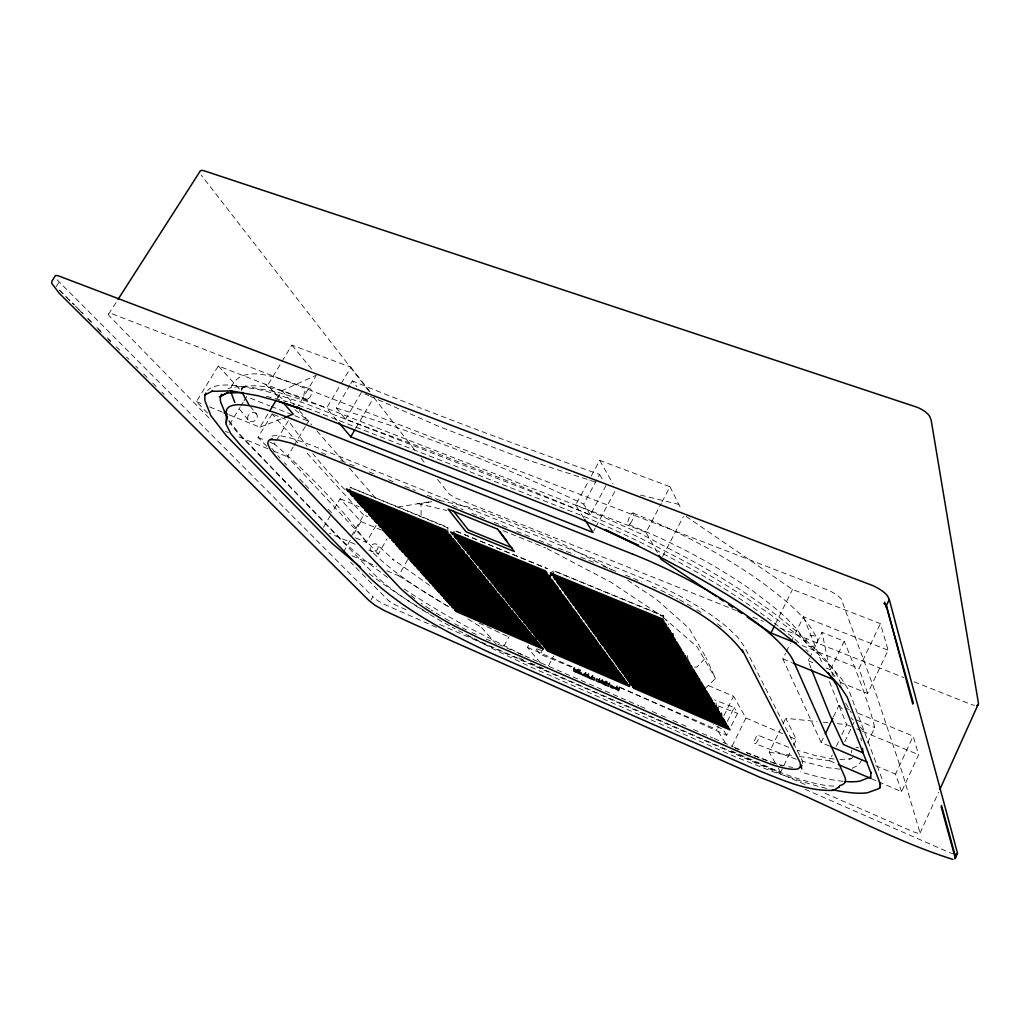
<?xml version="1.0" encoding="UTF-8"?>
<svg xmlns="http://www.w3.org/2000/svg" width="1030" height="1030" viewBox="0 0 1030 1030"><rect width="100%" height="100%" fill="white"/><g stroke="black" fill="none" stroke-linecap="round" stroke-linejoin="round"><path stroke-width="0.75" stroke-dasharray="5 3.75" d="M448.011 532.51L447.702 527.321L350.097 487.344L346.183 489.121M824.991 793.242L913.031 831.674A11.124 2.021 25.5 0 0 920.073 833.038L902.628 773.865L876.479 695.147L841.343 599.202A16.261 4.584 25.7 0 0 828.365 590.216L111.871 313.764A13.776 2.974 31.9 0 0 109.399 316.055L210.069 419.056M662.754 619.094L663.475 615.695L553.78 570.774L550.445 572.976M231.106 387.409C243.428 358.749 288.966 383.765 308.923 388.194M920.073 833.038L938.575 792.276M878.526 781.757L901.598 791.658L918.593 754.733L913.159 736.09L858.209 713.288M901.598 791.658L895.559 774.161L913.159 736.09M867.518 742.965L874.74 727.579A1622.417 101.79 58.7 0 0 844.227 641.265M799.409 756.496L829.536 760.732L832.279 754.964M836.386 746.299L839.128 740.531M841.871 734.75L846.66 724.644L828.88 680.251M844.755 741.729L851.334 727.824M851.99 726.433L853.96 722.262M840.068 682.233L867.659 693.46L888.13 650.213L880.393 623.639L792.521 589.443L685.478 515.979M829.459 746.055L821.193 742.527L823.923 736.798M833.476 716.79L838.935 705.344L843.377 707.172M867.659 693.46L859.02 668.444L880.393 623.639M861.981 759.599L858.531 765.277L851.926 768.367M731.48 750.922L780.573 772.397L790.885 750.986M793.628 745.269L796.383 739.553L785.761 718.296L816.983 721.554M834.995 676.659A2330.414 525.39 7.2 0 0 830.438 669.77L844.188 641.214L822.004 632.394L810.288 656.496M810.971 668.084L808.228 660.758L809.606 657.913M775.32 763.05L769.281 752.273L780.264 729.626M783.006 723.961L785.761 718.296M821.193 742.527L782.826 658.84L785.581 653.226M786.263 651.823L790.396 643.415M791.079 642.012L803.464 616.764L888.13 650.213M732.111 746.081L745.913 717.987L733.553 696.216L705.434 684.319M775.152 624.566L792.521 589.443M727.36 721.386L734.197 707.546A860.642 171.263 18 0 1 714.627 699.833M619.918 687.306L726.678 735.227L728.712 731.107M731.416 725.622L737.506 713.275L734.197 707.546M725.481 743.106L717.022 729.601L718.399 726.82M723.91 715.696L733.553 696.216M662.586 556.586L683.431 516.455M657.372 552.608L646.029 532.381L661.273 503.322M661.994 501.932L669.976 486.714L599.705 460.397L589.945 478.512M548.514 665.753L553.625 656.097M571.238 666.964L540.261 654.308L542.45 650.188M540.454 662.934L527.437 647.381L528.892 644.651M593.666 531.017L595.16 528.223M595.907 526.832L616.017 489.134M349.994 385.001L336.347 408.112L345.604 419.287L426.549 449.312L507.867 481.023L590.332 514.807L606.026 485.503M583.907 518.167L575.667 504.996L589.186 479.903M503.876 646.274L509 636.772M590.332 514.807L583.727 504.121L599.653 474.482A1081.449 131.647 16.7 0 1 352.363 380.92M496.37 644.317L481.474 627.437L482.993 624.644M386.881 570.736L398.584 575.77L407.738 559.509M368.804 550.072L378.383 554.114L387.061 538.832M370.942 600.117L372.86 596.731L56.032 278.731M355.517 537.84L366.358 542.437L376.233 525.158M343.402 552.08L350.586 539.591M353.779 534.029L360.951 521.541L340.093 498.778L332.188 512.399M351.449 536.128L363.616 514.961L367.671 516.661M323.497 527.373L331.402 513.764M355.569 428.57L373.221 398.378M345.604 419.287L361.414 392.379L368.766 395.623M336.99 420.472L326.665 408.086L340.376 384.911M341.188 383.546L350.87 367.182L291.915 345.102L267.71 385.143L279.98 399.048M350.792 383.636L352.402 380.92L356.908 386.649M378.383 554.114L287.422 456.676L293.099 447.123M293.911 445.758L305.253 426.652M306.065 425.287L308.498 421.193L292.765 407.803M366.371 542.437A2034.366 519.596 11.1 0 0 274.405 444.059L275.963 441.432M276.748 440.132L288.49 420.459A2496.308 1021.116 -20.5 0 0 306.979 446.17M296.473 408.73L315.734 376.465M266.796 446.312L258.015 437.415L272.113 413.957M228.892 414.73L259.946 427.231L268.083 413.712M277.031 398.829L281.911 390.718L316.545 375.126M229.484 424.708L240.016 407.365M240.827 406.026L243.26 402.022M244.071 400.696L246.492 396.692L269.783 405.859M207.545 413.069L196.37 401.636L218.321 365.959L326.665 408.086M108.536 314.214L117.15 300.76M56.058 286.778L59.083 282.117M851.218 758.943L852.84 757.076M627.669 580.328L655.659 598.778L689.16 628.352L705.923 657.423L696.679 667.195L693.486 667.002M704.906 688.607L715.528 678.525L705.923 657.423M259.946 427.231L281.679 418.669M848.862 759.367L851.166 758.634L839.553 759.548M397.902 507.03L431.622 501.507M431.737 501.687L421.038 503.554L421.141 516.931M839.862 769.153L826.858 767.543L801.868 761.119M823.228 722.21L827.914 722.7M837.287 723.665L846.66 724.644L851.063 726.485M834.03 759.097L815.631 755.647L797.233 750.188M769.281 752.273L793.061 755.608M266.474 396.37L287.293 401.674M439.372 500.361L479.465 509.644L554.153 539.591L611.666 569.77M417.665 503.58L446.724 510.468M640.531 495.082L678.822 504.391M595.366 482.04L520.729 457.758L439.45 426.703L370.246 396.267M772.242 762.535L782.581 765.96M796.164 759.277L754.63 743.441M290.267 402.524L311.845 409.901L583.122 516.082C658.621 548.423 732.124 587.538 795.714 639.952L800.233 644.239M306.592 399.331C286.585 392.546 265.611 383.276 244.046 386.417L246.749 385.864L241.805 388.31L243.827 386.443L241.381 390.331L242.114 387.731L242.14 390.383M788.748 747.329L758.543 735.433A4.545 1.545 -68.2 0 0 754.707 740.171A4.545 1.545 -68.2 0 0 756.509 742.694A4.545 1.545 -68.2 0 0 758.543 735.433M753.702 755.621L770.762 762.046M718.039 705.923L737.506 713.275M575.667 504.996L646.029 532.381M271.238 406.425L291.979 414.614M294.735 415.708L308.498 421.193M273.607 414.549L285.516 419.274M736.463 610.623L456.548 498.391A9.27 2.189 29.2 0 1 448.411 493.1L436.797 478.487M752.891 617.202L763.346 621.386M779.774 627.965L903.722 677.586M914.164 681.783L970.994 704.378A10.892 2.794 24.4 0 0 974.47 705.305M196.37 401.636L203.76 404.61M209.476 406.914L222.982 412.348M802.035 645.501L859.02 668.444M321.373 452.672L328.828 455.685M340.75 460.487L348.204 463.487M349.698 464.092L354.178 465.895M369.075 471.894L373.555 473.697M388.465 479.697L395.919 482.71M404.854 486.315L415.296 490.512M427.218 495.314L440.634 500.722M452.569 505.524L462.998 509.734M471.946 513.339L485.362 518.734M494.31 522.339L507.726 527.746M516.674 531.351L530.09 536.759M539.025 540.364L552.441 545.771M558.415 548.166L574.804 554.771M580.765 557.178L594.194 562.586M603.129 566.178L616.545 571.586M625.493 575.191L641.845 581.886M503.103 530.695L545.643 547.896M258.015 437.415L263.976 439.836M269.924 442.243L274.392 444.059M808.228 660.758L815.631 663.758M825.996 667.968L830.438 669.77M273.632 451.076L287.422 456.676M734.519 747.806L738.948 749.608M746.325 752.621L750.754 754.424M267.89 448.745L235.613 435.548M225.441 431.377L228.338 432.561M448.282 528.042L350.097 487.344M456.226 531.3L547.432 568.663L454.346 530.386M746.39 752.544L774.457 763.204A76.632 14.665 26.7 0 0 785.401 766.127M782.826 658.84L791.607 662.445M632.729 512.979C678.165 530.888 721.682 553.87 761.595 582.066C782.118 597.876 804.649 613.764 816.507 637.531M340.093 498.778L359.251 506.683M844.858 707.79L849.312 709.619M628.867 524.669C672.706 542.063 714.704 564.234 753.316 591.336C773.208 606.528 794.98 621.76 806.748 644.548M856.677 720.06L874.74 727.579M360.951 521.541L381.28 530.038M856.715 728.854L861.029 730.656M862.458 731.261L918.593 754.733M875.616 765.702L895.559 774.161M355.196 544.291L329.278 533.244M745.913 717.987L783.405 734.017M790.615 737.094L796.383 739.553M352.041 555.788L376.645 566.346M829.536 760.732L836.888 763.887M871.316 778.667L877.084 781.139M527.437 647.381L572.989 667.131M620.021 687.538L717.022 729.601M486.018 638.961L490.435 640.879M497.786 644.098L505.151 647.303M506.618 647.947L511.035 649.866M516.918 652.441L639.064 705.743M640.531 706.387L644.947 708.305M652.299 711.524L659.664 714.73M661.131 715.374L665.547 717.292M672.899 720.511L680.264 723.717M681.731 724.36L686.147 726.292M693.499 729.498L700.864 732.703M702.331 733.347L712.631 737.841M714.112 738.484L721.464 741.703M722.931 742.347L733.231 746.84M734.712 747.484L742.064 750.69M518.966 657.913L523.279 659.805M530.489 662.96L537.686 666.101M539.128 666.732L546.325 669.886M406.09 609.747L396.563 605.473A9.45 1.571 28.9 0 1 388.156 600.297L350.625 562.29M439.707 624.476L807.417 785.542M805.009 789.238L949.235 852.441A12.296 2.202 25.3 0 0 953.111 853.767M652.106 586.392L656.509 588.323M436.475 627.347L384.151 604.25A10.261 1.687 28.9 0 1 374.997 598.636L372.86 596.731M522.957 655.183L466.551 626.549A173.31 33.436 28.5 0 1 402.524 587.86M471.998 632.523L476.156 634.454M478.963 622.983L508.408 636.81A4.249 1.481 -65.7 0 1 508.189 635.639M660.9 590.254L678.01 598.971M454.591 623.755L466.513 629.909M547.046 548.63L610.352 581.873L662.226 616.416M468.212 635.716L495.546 650.123L532.24 667.736L734.854 756.638L772.822 771.676L804.044 782.156A197.528 39.423 26.9 0 0 826.833 788.439M448.707 606.67C421.038 590.409 393.383 573.169 370.594 550.329M398.584 575.77L448.861 607.108M467.89 618.966L481.474 627.437M429.703 585.426L392.739 559.148L393.911 560.127L377.701 545.192A4.403 3.566 -44.2 0 0 370.748 546.402A4.403 3.566 -44.2 0 0 374.006 551.694A4.403 3.566 -44.2 0 0 377.701 545.192M369.113 573.607L378.989 580.959A185.194 35.11 28.5 0 0 428.789 613.391M387.55 577.457L364.285 559.972L343.093 541.51L239.926 434.518L228.853 420.394M410.957 595.469L416.622 599.859M264.942 384.1L285.503 401.623M663.436 617.472L697.233 647.007L715.528 678.525M805.872 649.595L808.138 651.745M59.47 290.177L65.16 295.842M66.293 296.975L74.263 304.906L68.534 299.331M75.396 306.039L83.366 313.957M87.911 318.489L92.455 323.021M97.013 327.553L101.558 332.085M107.249 337.75L110.661 341.149M116.351 346.814L119.763 350.213M126.587 356.998L128.853 359.264M135.69 366.062L137.956 368.328M143.646 373.993L147.058 377.392M152.749 383.057L156.161 386.456M161.852 392.121L164.118 394.387M59.457 290.203L67.401 298.185M78.731 309.592L83.263 314.15M87.795 318.708L92.34 323.278M98.005 328.982L101.404 332.394M108.202 339.243L110.468 341.522M838.935 705.344L843.325 709.863M851.038 717.768L853.239 720.034M859.831 726.807L865.342 732.459M277.752 455.685L279.954 458.015M284.344 462.676L286.546 465.006M299.73 478.976L304.12 483.637M305.215 484.795L309.618 489.456M328.3 509.245L331.596 512.747M218.321 365.959L239.99 389.598M281.911 390.718L294.181 404.777M299.292 410.635L311.639 424.798M316.88 430.81L343.08 460.861M349.376 468.071L376.632 499.318M248.153 419.931L237.917 407.185M250.071 406.245L256.805 414.253A5.176 4.326 -36.8 0 1 252.311 421.708A5.176 4.326 -36.8 0 1 248.333 415.335A5.176 4.326 -36.8 0 1 256.805 414.253M536.282 649.492L540.261 654.308M291.915 345.102L311.614 369.126M271.766 448.269L274.765 451.977M350.87 367.182L370.156 391.992M368.894 391.13L201.146 174.971M373.813 397.464L415.142 450.638M421.051 458.234L424.978 463.294M726.678 735.227L723.253 729.691A962.02 423.575 36.9 0 0 713.12 724.579M663.475 615.695L663.874 616.365L553.78 570.774M665.985 619.867L666.384 620.524M668.47 623.974L668.856 624.631M716.043 702.885L716.545 707.713M845.694 703.245L851.282 712.721M599.653 474.482L602.846 479.993M599.705 460.397L612.966 483.701M778.307 768.38L780.573 772.397M687.499 655.544L688.066 660.797M669.976 486.714L681.487 509.734M803.464 616.764L821.786 662.535M833.334 676.478L828.828 664.929L822.004 632.394M841.137 684.358C833.154 662.715 813.623 648.372 797.89 632.613A213.403 50.65 27.5 0 0 689.096 559.11L641.304 534.068L587.267 509.721L316.403 404.275L277.289 392.057L250.432 387.228A200.129 43.878 29.5 0 0 227.978 388.735M881.963 778.732L848.939 690.499L842.115 679.633L831.828 667.208L805.769 642.334A228.171 53.251 27.5 0 0 689.109 563.655L637.995 536.875L580.611 510.944L305.511 403.58L264.298 390.666L235.96 385.555A213.931 46.118 29.5 0 0 207.584 390.486M802.628 763.307L802.125 760.179L744.33 646.505L737.57 637.119L727.747 627.708A91.966 21.514 27.3 0 0 680.701 596.447L661.62 586.74L639.257 576.929L310.957 444.999L294.129 438.986L282.593 436.179A84.795 17.858 29.8 0 0 269.577 437.454M363.654 515.013A1152.596 30.707 50.5 0 1 304.996 450.831M297.979 443.003A1152.596 30.707 50.5 0 1 272.165 414.034M344.741 489.495A2496.308 1021.116 -20.5 0 1 312.811 453.573M336.347 408.099A1229.06 529.034 38 0 1 583.727 504.108M536.733 648.81A962.02 423.575 36.9 0 1 544.007 651.423M860.823 737.776A2330.414 525.39 7.2 0 1 861.389 740.827M843.145 781.307A184.821 37.518 26.9 0 1 800.31 771.831M462.753 632.832A185.194 35.11 28.5 0 1 458.633 630.566M449.389 620.884A70.645 12.721 28.6 0 1 442.977 617.202M440.351 615.644A70.645 12.721 28.6 0 1 430.939 609.812M429.665 608.988A70.645 12.721 28.6 0 1 421.128 603.22M679.427 599.705A89.507 20.806 27.3 0 1 691.645 606.657M696.834 609.812A89.507 20.806 27.3 0 1 702.241 613.236M717.356 623.781A89.507 20.806 27.3 0 1 724.154 629.176M792.804 767.35A76.632 14.665 26.7 0 1 788.555 766.758M851.411 752.775A5.06 4.867 5.8 0 1 851.836 750.291M855.943 747.471A5.06 4.867 5.8 0 1 858.531 747.896M229.02 421.154A131.235 27.9 29.9 0 0 240.93 436.192L372.461 572.5A109.013 19.789 28.6 0 0 397.67 593.486A110.12 19.995 28.6 0 0 432.755 616.236A109 19.789 28.6 0 0 451.089 626.652M465.972 634.48A109 19.789 28.6 0 0 493.151 647.368L756.651 762.741A118.386 22.84 26.7 0 0 816.198 783.624A119.557 23.085 26.7 0 0 836.18 786.032M455.106 628.815A109 19.789 28.6 0 1 452.415 627.36M630.27 523.588A6.309 1.97 -67.5 0 0 633.63 513.468A6.309 1.97 -67.5 0 0 628.467 519.416A6.309 1.97 -67.5 0 0 630.27 523.588M809.104 646.274A6.038 5.498 -25.7 0 0 817.55 640.184A6.038 5.498 -25.7 0 0 808.254 636.695A6.038 5.498 -25.7 0 0 809.104 646.274M308.575 398.61A5.755 3.579 -70.8 0 0 310.609 388.98A5.755 3.579 -70.8 0 0 304.056 393.692A5.755 3.579 -70.8 0 0 308.575 398.61"/><path stroke-width="1.5" d="M870.788 777.83L870.852 772.152L870.955 773.067L836.515 685.001L828.197 672.616M226.24 422.545L226.407 414.691A132.471 28.171 29.9 0 1 234.518 405.035A131.274 27.926 29.9 0 1 288.413 417.639L632.562 554.076M591.902 676.942L591.851 679.015L594.426 680.135L594.49 678.062L591.902 676.942L592.611 675.59M880.045 788.117L880.161 783.933M598.971 680.006L598.881 682.066L596.306 680.946L596.37 678.886L598.971 680.006L599.666 678.654M550.329 577.56L548.668 575.268L454.307 536.45L456.213 538.806L550.329 577.56L550.471 574.495M629.472 686.431L628.274 684.783L546.003 649.235L547.394 650.947L629.472 686.431L629.613 683.843M606.94 681.808L606.116 685.208L608.704 686.341L609.554 682.942M535.922 640.094L534.493 638.343L446.054 600.284L447.69 602.099L535.922 640.094L536.089 637.557M801.778 768.947L800.954 764.736M617.086 686.212L616.275 688.697L610.751 685.13L610.597 687.165L613.03 688.22L613.12 687.1L618.657 690.667L619.558 687.28M227.45 416.287L225.969 423.897L230.681 433.54L240.621 445.321L371.186 579.169C405.781 610.867 447.921 633.051 490.177 652.763L751.437 767.646C777.586 777.714 804.327 791.4 833.013 790.383M939.901 789.353L978.5 703.606L931.197 420.33L929.884 416.777A15.772 6.206 24.6 0 0 917.627 407.429L203.515 170.594A13.429 4.081 33.6 0 0 199.833 171.675L118.012 299.421M955.376 858.196L957.449 853.046L889.276 599.473L887.538 595.984A18.836 5.523 25.2 0 0 872.745 585.581L58.362 275.834A15.63 3.373 32.3 0 0 54.886 276.529L51.848 281.216L51.745 283.392L59.431 293.486L368.779 600.31L375.087 605.331L384.332 610.584L413.262 623.935L760.089 777.367C825.197 801.894 886.508 838.433 952.84 859.419M957.449 853.046L957.218 854.076A12.296 2.202 25.3 0 1 955.763 854.308M954.952 858.853L955.608 857.179L941.523 805.512M885.749 606.979L889.276 599.473M825.288 733.939L832.794 718.219M796.345 643.209L770.981 632.999L774.457 625.97M602.73 680.779L602.035 682.13L605.151 682.697L605.846 681.332M598.906 681.564L605.151 684.796L605.859 683.444M598.932 680.791L601.687 681.191L602.396 679.839M591.632 677.277L590.937 678.616L581.911 674.689L585.014 673.955L585.722 672.603M590.937 678.616L587.847 675.178L588.542 673.839M576.337 671.792L576.311 670.646L578.796 672.217A11.021 2.009 27.8 0 1 578.783 672.436L576.337 671.792L577.032 670.466M578.255 669.371L576.955 672.062M579.929 673.672L573.8 671.161L574.444 667.723M552.106 575.294L550.445 572.976L662.754 619.094L664.105 621.322L552.106 575.294L553.561 572.744M555.196 579.568L553.548 577.276L665.264 623.24L666.603 625.442L555.196 579.568L556.638 577.032M452.646 534.403L450.715 532.034L545.54 570.968L547.213 573.272L452.646 534.403L454.05 531.931M558.247 583.791L556.612 581.538L667.762 627.347L669.088 629.523L558.247 583.791L559.676 581.268M672.963 633.669L673.066 636.089L563.165 590.589L564.582 588.104M459.74 543.145L457.861 540.827L551.758 579.53L553.406 581.783L459.74 543.145L461.144 540.698M462.599 546.66L460.732 544.355L554.269 582.98L555.891 585.22L462.599 546.66L463.989 544.226M566.127 594.696L564.543 592.508L674.187 637.931L675.461 640.042L566.127 594.696L567.543 592.224M569.049 598.739L567.491 596.576L676.568 641.857L677.843 643.943L569.049 598.739L570.453 596.293M571.418 602.022L569.873 599.885L678.5 645.038L679.761 647.11L571.418 602.022L572.822 599.576M573.762 605.267L572.229 603.155L680.418 648.192L681.654 650.239L573.762 605.267L575.165 602.846M472.242 558.518L470.44 556.303L562.715 594.606L564.285 596.769L472.242 558.518L473.62 556.136M474.997 561.904L473.195 559.689L565.122 597.902L566.68 600.052L474.997 561.904L476.362 559.522M576.607 609.206L575.088 607.108L682.723 652.003L683.959 654.024L576.607 609.206L577.997 606.786M581.68 616.236L580.199 614.189L686.868 658.814L688.066 660.797L581.68 616.236L583.07 613.854M583.933 619.365L582.465 617.318L688.697 661.839L689.881 663.796L583.933 619.365L585.31 616.983M484.255 573.298L482.516 571.161L573.221 609.052L574.74 611.138L484.255 573.298L485.619 570.968M589.366 626.871L587.924 624.875L693.113 669.101L694.272 671.019L589.366 626.871L590.731 624.528M591.542 629.897L590.113 627.914L694.877 672.024L696.035 673.929L591.542 629.897L592.907 627.553M584.744 519.481L592.919 532.42L350.754 436.81L354.771 429.948M492.675 583.649L490.988 581.564L580.585 619.172L582.053 621.193L492.675 583.649L494.014 581.345M593.705 632.884L592.302 630.927L696.641 674.92L697.786 676.8L593.705 632.884L595.07 630.566M598.919 640.106L597.542 638.188L700.876 681.899L701.997 683.74L598.919 640.106L600.258 637.815M495.803 587.499L494.13 585.439L583.315 622.944L584.77 624.94L495.803 587.499L497.142 585.207M498.34 590.615L496.679 588.581L585.529 625.983L586.971 627.965L498.34 590.615L499.666 588.349M500.85 593.705L499.215 591.684L587.731 629.008L589.147 630.965L500.85 593.705L502.177 591.452M601.018 643.016L599.653 641.111L702.576 684.705L703.683 686.534L601.018 643.016L602.357 640.737M605.627 649.389L604.275 647.522L706.31 690.86L707.404 692.649L605.627 649.389L606.953 647.123M610.133 655.634L608.82 653.805L709.979 696.885L711.035 698.636L610.133 655.634L611.447 653.406M509.348 604.147L507.751 602.19L595.147 639.205L596.524 641.111L509.348 604.147L510.661 601.932M511.768 607.134L510.185 605.189L597.258 642.102L598.623 643.995L511.768 607.134L513.082 604.919M612.142 658.402L610.829 656.599L711.601 699.563L712.657 701.301L612.142 658.402L613.455 656.187M517.601 614.292L516.056 612.399L602.331 649.093L603.683 650.947L517.601 614.292L518.888 612.116M717.987 707.43L718.103 710.288L618.914 667.775L620.202 665.599M519.944 617.189L518.412 615.296L604.378 651.913L605.717 653.741L519.944 617.189L521.244 615.013M525.107 623.523L523.601 621.669L608.872 658.093L610.185 659.895L525.107 623.523L526.381 621.373M625.493 676.89L624.257 675.178L722.403 717.369L723.408 719.017L625.493 676.89L626.768 674.74M629.227 682.053L628.004 680.379L725.429 722.352L726.408 723.961L629.227 682.053L630.489 679.929M631.48 685.169L630.27 683.508L727.244 725.352L728.223 726.935L631.48 685.169L632.742 683.057M633.707 688.259L632.51 686.611L729.047 728.313L730.013 729.897L633.707 688.259L634.956 686.16M532.407 632.51L530.939 630.708L615.232 666.848L616.506 668.586L532.407 632.51L533.682 630.399M535.124 635.858L533.669 634.068L617.601 670.105L618.863 671.83L535.124 635.858L536.385 633.759M269.706 410.996L276.22 400.181M540.003 641.857L538.574 640.106L621.85 675.938L623.086 677.637L540.003 641.857L541.265 639.772M955.183 857.823L941.047 806.31M838.536 787.306L839.437 786.405M348.359 491.555L346.183 489.121L446.067 530.128L448.011 532.51L348.359 491.555L349.955 489.237M880.328 786.482L878.873 788.607L867.762 792.675A197.528 39.423 26.9 0 1 832.382 789.688M352.402 496.048L350.252 493.653L449.685 534.557L451.603 536.9L352.402 496.048L353.985 493.743M359.637 504.108L357.526 501.752L456.148 542.475L458.028 544.767L359.637 504.108L361.208 501.829M370.581 516.275L368.534 513.996L465.921 554.423L467.736 556.651L370.581 516.275L372.139 514.047M387.203 534.789L385.259 532.613L480.74 572.564L482.478 574.689L387.203 534.789L388.735 532.613M390.177 538.085L388.233 535.935L483.392 575.809L485.104 577.907L390.177 538.085L391.696 535.935M393.769 542.089L391.851 539.952L486.598 579.723L488.284 581.808L393.769 542.089L395.288 539.952M397.335 546.055L395.43 543.943L489.765 583.598L491.439 585.658L397.335 546.055L398.842 543.917M400.219 549.26L398.327 547.162L492.327 586.74L493.988 588.787L400.219 549.26L401.713 547.136M403.078 552.441L401.211 550.368L494.864 589.855L496.524 591.877L403.078 552.441L404.571 550.329M406.541 556.29L404.687 554.243L497.954 593.628L499.589 595.623L406.541 556.29L408.022 554.204M430.682 583.173L520.923 621.747L519.403 619.88L428.969 581.255L430.682 583.173L432.137 581.165M439.012 592.443L528.274 630.733L526.794 628.931L437.338 590.576L439.012 592.443L440.454 590.473M450.161 604.855L538.111 642.772L536.682 641.021L448.539 603.052L450.161 604.855L451.578 602.91M800.027 767.054L801.932 765.599M833.605 790.37L839.038 786.997M204.494 395.185L212.669 390.911L211.755 391.349L231.66 390.872L230.424 390.782L257.938 395.739L279.182 401.558L300.915 408.91L278.551 401.314L300.374 408.768L575.912 516.893L638.471 545.437L604.842 529.459C689.572 571.019 777.071 615.348 840.622 686.997L840.068 686.25L847.162 697.065L880.496 784.461L880.341 783.508M219.313 396.859L228.029 392.494L220.201 396.421M870.273 776.993L859.973 781.101A184.821 37.518 26.9 0 1 844.948 781.474M284.576 417.536L293.267 414.112L282.993 402.473M579.311 671.251L573.736 669.062M227.154 392.919L243.209 392.61M270.452 439.578L278.795 440.093L290.512 442.977L307.519 449.093L636.192 581.705C674.714 599.331 716.97 617.434 743.055 652.273M224.038 412.773L227.424 414.137M834.261 679.877L793.074 663.05M511.884 547.715L468.418 529.986L453.355 510.867M867.08 762.084L830.837 746.647M838.369 764.518L870.723 778.41M721.541 715.94L623.176 673.684L621.927 671.959L720.537 714.292L721.541 715.94L721.412 713.108M585.014 673.955L587.847 675.178M601.687 681.191L605.151 682.697M606.245 683.173L608.859 684.306M616.378 687.564L618.85 688.645M578.435 671.109L581.178 672.925A7.455 1.352 27.8 0 1 581.371 673.414L581.165 673.775A6.154 1.12 27.8 0 1 579.942 673.672M579.633 670.015L580.444 670.453M716.726 596.615L661.144 559.354L658.878 555.299M719.378 598.391L723.343 601.057M728.635 604.61L732.613 607.262M737.905 610.816L741.87 613.481M747.162 617.034L770.981 632.999M360.487 567.169L331.827 543.222L226.291 435.664L210.828 415.631L205.125 401.198A213.931 46.118 29.5 0 1 205.871 393.009M602.035 682.13L605.151 684.796M883.946 603.451L886.328 605.692L913.353 703.155M350.754 436.81L338.857 422.686M618.914 667.775L617.64 666.024L717.086 708.601L718.103 710.288M563.165 590.589L561.569 588.388L671.779 633.952L673.066 636.089M499.64 531.39L507.172 541.432M227.205 417.91L220.549 401.803A200.129 43.878 29.5 0 1 221.527 394.091M249.118 405.099L242.462 393.164M742.179 649.814L799.962 762.187L800.735 766.771L797.98 768.882A74.508 14.15 26.7 0 1 773.144 765.084L744.317 754.063L481.139 639.051L453.277 625.429A68.65 12.27 28.6 0 1 418.528 603.902L401.932 589.894L277.122 458.131L270.246 449.634L267.89 444.059A82.503 17.24 29.8 0 1 272.242 438.922M884.564 602.215L886.328 605.692L912.773 704.108M234.827 402.524L231.286 393.074M811.524 669.552L829.91 715.103L843.428 744.51L862.921 752.763A2330.414 525.39 7.2 0 0 862.483 748.334M978.243 704.919A10.892 2.794 24.4 0 1 976.891 705.486M632.562 554.063A142.552 33.758 27.3 0 1 723.768 600.271A143.814 34.029 27.3 0 1 769.899 633.695A142.526 33.745 27.3 0 1 793.641 661.505L844.497 776.195A118.424 22.853 26.6 0 1 839.836 785.555M586.405 675.101L585.491 675.448L587.306 676.234L586.405 675.101M497.503 529.085L448.102 509.103L466.062 531.763L514.292 551.475L497.503 529.085M453.264 538.935L354.269 498.121L356.406 500.503L455.157 541.252L453.264 538.935M669.783 630.669L559.11 584.976L560.719 587.203L671.084 632.819L669.783 630.669M459.019 545.977L360.757 505.344L362.856 507.674L460.886 548.256L459.019 545.977M556.754 586.392L463.577 547.87L465.431 550.136L558.363 588.606L556.754 586.392M462.483 550.226L364.672 509.696L366.744 512L464.324 552.479L462.483 550.226M559.754 590.525L467.028 552.106L468.856 554.359L561.337 592.714L559.754 590.525M468.702 557.822L371.663 517.485L373.697 519.751L470.504 560.024L468.702 557.822M471.444 561.196L374.766 520.935L376.787 523.176L473.234 563.384L471.444 561.196M567.504 601.185L475.937 563.062L477.714 565.238L569.049 603.31L567.504 601.185M474.779 565.264L378.525 525.12L380.521 527.334L476.542 567.427L474.779 565.264M570.375 605.138L479.246 567.131L480.997 569.294L571.908 607.236L570.375 605.138M478.075 569.294L382.246 529.253L384.216 531.454L479.826 571.444L478.075 569.294M685.014 655.762L577.907 611.022L579.414 613.095L686.225 657.771L685.014 655.762M575.538 612.232L485.169 574.418L486.894 576.543L577.032 614.292L575.538 612.232M577.817 615.374L487.808 577.65L489.507 579.748L579.298 617.408L577.817 615.374M690.911 665.496L585.207 621.116L586.662 623.137L692.096 667.427L690.911 665.496M590.383 632.665L502.267 595.443L503.902 597.452L591.799 634.596L590.383 632.665M698.765 678.435L594.928 634.583L596.331 636.514L699.898 680.289L698.765 678.435M500.992 597.349L408.138 558.067L409.966 560.114L502.614 599.331L500.992 597.349M593.01 636.27L505.305 599.177L506.902 601.147L594.413 638.188L593.01 636.27M503.464 600.374L410.919 561.183L412.734 563.204L505.073 602.344L503.464 600.374M505.91 603.374L413.7 564.26L415.489 566.268L507.507 605.318L505.91 603.374M704.275 687.486L601.739 644.008L603.104 645.9L705.37 689.302L704.275 687.486M508.884 607.005L417.047 567.994L418.824 569.976L510.455 608.923L508.884 607.005M599.808 645.617L513.133 608.807L514.704 610.726L601.16 647.484L599.808 645.617M511.82 610.597L420.369 571.689L422.133 573.659L513.378 612.502L511.82 610.597M708.331 694.194L606.786 650.999L608.112 652.84L709.413 695.958L708.331 694.194M514.189 613.507L423.06 574.689L424.811 576.633L515.734 615.399L514.189 613.507M516.545 616.391L425.738 577.663L427.463 579.594L518.077 618.27L516.545 616.391M606.413 654.707L520.755 618.18L522.274 620.06L607.739 656.522L606.413 654.707M713.571 702.808L613.275 659.973L614.562 661.762L714.614 704.52L713.571 702.808M522.236 623.343L432.162 584.821L433.875 586.714L523.729 625.184L522.236 623.343M611.305 661.44L526.407 625.133L527.901 626.961L612.605 663.217L611.305 661.44M715.515 706.014L615.683 663.307L616.97 665.084L716.545 707.713L715.515 706.014M524.528 626.15L434.763 587.718L436.45 589.598L526.021 627.978L524.528 626.15M613.275 664.157L528.686 627.927L530.167 629.755L614.562 665.921L613.275 664.157M718.644 711.176L619.584 668.702L620.845 670.453L719.661 712.85L718.644 711.176M529.549 632.304L440.467 594.053L442.115 595.894L531.017 634.094L529.549 632.304M532.278 635.639L443.557 597.49L445.192 599.318L533.72 637.403L532.278 635.639M619.944 673.324L536.385 637.403L537.827 639.167L621.193 675.036L619.944 673.324M723.923 719.867L626.137 677.792L627.36 679.478L724.914 721.489L723.923 719.867M623.729 678.538L540.763 642.784L542.179 644.523L624.952 680.212L623.729 678.538M539.334 644.278L451.552 606.4L453.161 608.189L540.75 646.003L539.334 644.278M626.021 681.667L543.402 646.029L544.793 647.754L627.231 683.341L626.021 681.667M541.96 647.497L454.539 609.721L456.123 611.485L543.364 649.209L541.96 647.497"/></g></svg>
